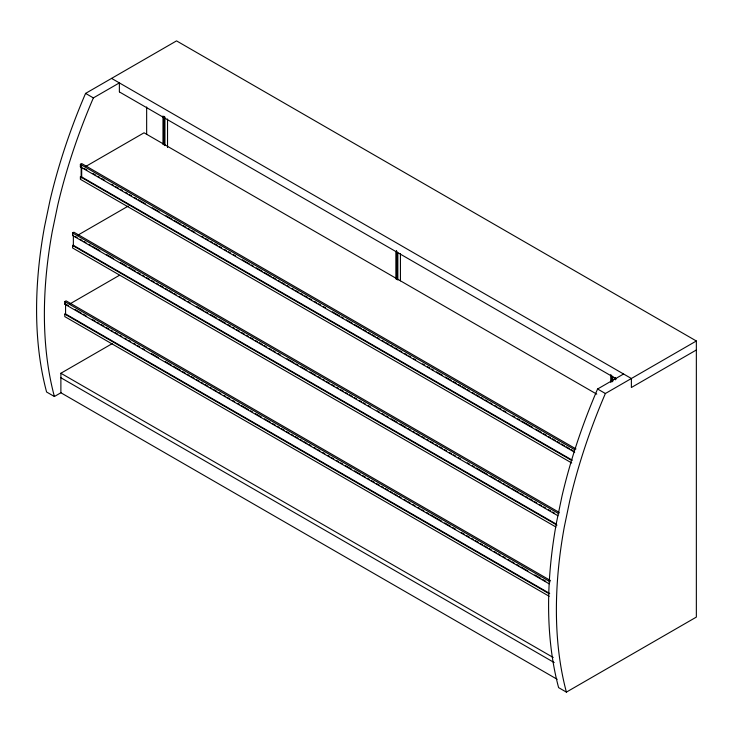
<?xml version="1.0" encoding="UTF-8"?>
<svg xmlns="http://www.w3.org/2000/svg" width="733" height="733" viewBox="0 0 733 733"><rect width="100%" height="100%" fill="white"/><g stroke="black" fill="none" stroke-linecap="round" stroke-linejoin="round"><path stroke-width="1.1" d="M61.279 392.531L54.389 396.516L46.591 392.008A417.59 241.102 -60 0 1 44.502 226.781L50 200.448A417.59 241.102 -60 0 1 85.578 93.403L176.543 40.883L696.35 340.992L696.35 617.094L566.398 692.117L558.601 687.618A417.59 241.102 -60 0 1 556.512 522.391L562 496.058A417.59 241.102 -60 0 1 597.587 389.003L623.581 374.004M54.389 396.516A417.59 241.102 -60 0 1 52.3 231.289L57.797 204.956A417.59 241.102 -60 0 1 93.375 97.901L119.369 82.893L119.369 91.9M574.69 452.261L80.383 166.877L80.383 164.302L81.684 163.551L575.982 448.935M81.161 164.449L80.383 166.877M85.642 166.519L144.053 132.792L596.754 394.152M571.713 462.972L80.383 179.31L80.383 176.8L80.905 176.506L572.235 460.168M557.978 515.766L72.585 235.531L72.585 232.957L73.886 232.205L559.27 512.44M72.585 235.531L73.108 235.229M77.835 235.174L128.248 206.074M555.99 527.054L72.585 247.956L72.585 245.454L73.108 245.152L556.512 524.242M549.182 583.844L64.788 304.177L64.788 301.602L66.089 300.851L550.483 580.518M64.788 304.177L65.31 303.874M70.038 303.829L119.387 275.333M549.182 596.277L64.788 316.61L64.788 314.1L65.31 313.806L549.704 593.464M557.172 679.289L60.885 392.76L60.885 373.253L112.268 343.594M566.398 692.117A417.59 241.102 -60 0 1 564.309 526.89L569.798 500.557A417.59 241.102 -60 0 1 605.385 393.511L696.35 340.992M696.35 349.989L631.379 387.51L631.379 378.503L111.572 78.394M119.488 91.973L616.526 378.934M85.578 93.403L93.375 97.901M597.587 389.003L605.385 393.511M80.383 164.302L574.69 449.686M83.874 168.297L86.842 170.01M92.789 173.437L95.757 175.16M97.736 176.305L99.725 177.441M101.704 178.586L104.672 180.3M111.608 184.304L113.588 185.449M115.576 186.594L118.544 188.308M120.524 189.453L122.503 190.598M125.48 192.312L127.46 193.457M129.439 194.602L131.418 195.748M134.396 197.461L136.375 198.606M138.354 199.752L145.29 203.756M152.226 207.76L159.162 211.764M166.089 215.759L172.035 219.194M174.014 220.34L180.95 224.344M182.929 225.489L185.907 227.203M187.886 228.348L189.865 229.493M191.844 230.629L194.822 232.352M201.749 236.356L203.737 237.492M205.716 238.637L208.685 240.351M210.664 241.496L212.652 242.641M214.632 243.787L217.6 245.5M219.579 246.645L221.568 247.791M224.536 249.504L226.515 250.649M228.494 251.795L230.483 252.94M233.451 254.653L235.43 255.799M242.366 259.803L249.302 263.807M251.282 264.943L253.261 266.088M256.238 267.811L262.176 271.237M264.164 272.383L271.091 276.387M273.079 277.532L276.048 279.246M278.027 280.391L280.006 281.536M281.994 282.672L284.963 284.395M286.942 285.54L288.921 286.676M291.899 288.399L293.878 289.535M295.857 290.68L298.835 292.403M300.814 293.539L302.793 294.684M304.772 295.83L307.75 297.543M309.729 298.688L311.708 299.834M314.677 301.547L316.665 302.692M318.644 303.838L320.623 304.983M323.592 306.696L325.58 307.842M332.507 311.846L339.443 315.85M341.422 316.995L343.411 318.131M346.379 319.854L352.326 323.28M354.305 324.426L361.241 328.43M363.22 329.575L366.188 331.289M368.177 332.434L370.156 333.579M372.135 334.724L375.104 336.438M377.092 337.583L379.071 338.728M382.04 340.442L384.019 341.587M386.007 342.723L388.976 344.446M390.955 345.591L392.934 346.727M394.922 347.873L397.891 349.586M399.87 350.731L401.849 351.877M404.827 353.59L406.806 354.735M408.785 355.881L410.764 357.026M413.742 358.739L415.721 359.885M422.657 363.889L424.636 365.034M427.605 366.747L429.593 367.893M431.572 369.038L433.551 370.183M436.52 371.897L442.466 375.323M445.435 377.046L451.381 380.473M453.361 381.618L456.338 383.332M458.317 384.477L460.297 385.622M462.276 386.767L465.253 388.481M467.233 389.626L469.212 390.771M472.18 392.485L474.169 393.63M476.148 394.775L479.116 396.489M481.095 397.634L483.084 398.77M485.063 399.916L488.031 401.638M490.01 402.774L491.999 403.92M494.967 405.642L496.947 406.778M498.935 407.924L500.914 409.069M503.883 410.782L505.862 411.928M512.798 415.932L514.777 417.077M517.755 418.79L519.734 419.936M521.713 421.081L532.607 427.366M535.585 429.089L541.522 432.516M543.51 433.661L546.479 435.375M548.458 436.52L550.437 437.665M552.425 438.81L555.394 440.524M557.373 441.669L559.352 442.814M561.341 443.96L564.309 445.673M566.288 446.818L569.266 448.532M571.245 449.677L573.224 450.822M80.383 176.8L571.713 460.471M72.585 232.957L558.967 513.76M75.087 236.374L77.066 237.519M80.034 239.233L82.023 240.378M84.002 241.524L85.981 242.66M88.95 244.382L90.938 245.528M92.917 246.664L99.853 250.668M106.78 254.672L113.716 258.676M120.652 262.68L126.598 266.116M128.577 267.252L135.513 271.256M137.492 272.401L140.461 274.115M142.449 275.26L144.428 276.405M146.408 277.55L149.376 279.264M151.364 280.409L154.333 282.123M156.312 283.268L158.291 284.413M160.28 285.558L163.248 287.272M165.227 288.417L167.206 289.562M169.195 290.708L172.163 292.421M174.142 293.566L176.122 294.712M179.099 296.425L181.078 297.571M183.058 298.707L185.037 299.852M188.014 301.575L189.994 302.711M196.93 306.715L203.866 310.719M205.845 311.864L207.824 313.009M210.792 314.723L216.739 318.159M218.718 319.304L225.654 323.299M227.633 324.444L230.611 326.167M232.59 327.303L234.569 328.448M236.548 329.593L239.526 331.307M241.505 332.452L244.474 334.166M246.453 335.311L248.441 336.456M250.42 337.601L253.389 339.315M255.368 340.46L257.356 341.605M259.335 342.751L262.304 344.464M264.292 345.609L266.271 346.755M269.24 348.468L271.219 349.614M273.207 350.759L275.187 351.895M278.155 353.618L280.134 354.763M287.07 358.758L294.006 362.762M295.985 363.907L297.964 365.052M300.942 366.766L306.88 370.202M309.857 371.915L315.795 375.351M317.783 376.487L320.752 378.21M322.731 379.355L324.71 380.491M326.698 381.636L329.667 383.35M331.646 384.495L334.624 386.218M336.603 387.354L338.582 388.499M340.561 389.644L343.539 391.358M345.518 392.503L347.497 393.648M349.476 394.794L352.454 396.507M354.433 397.653L356.412 398.798M359.381 400.511L361.369 401.657M363.348 402.802L365.327 403.947M368.296 405.661L370.284 406.806M377.211 410.81L379.199 411.946M382.168 413.669L384.147 414.805M386.126 415.95L388.114 417.095M391.083 418.809L397.029 422.245M399.998 423.958L405.945 427.394M407.924 428.539L410.892 430.253M412.881 431.398L414.86 432.534M416.839 433.679L419.807 435.402M421.796 436.538L424.764 438.261M426.743 439.397L428.723 440.542M430.711 441.687L433.679 443.401M435.659 444.546L437.638 445.691M439.626 446.837L442.595 448.55M444.574 449.696L446.553 450.841M449.531 452.554L451.51 453.7M453.489 454.845L455.468 455.99M458.446 457.704L460.425 458.849M467.361 462.853L469.34 463.998M472.309 465.712L474.297 466.857M476.276 467.993L487.17 474.288M490.139 476.001L496.085 479.437M498.064 480.582L501.042 482.296M503.021 483.441L505 484.586M506.979 485.722L509.957 487.445M511.936 488.59L518.872 492.585M520.851 493.73L523.82 495.453M525.808 496.589L527.787 497.734M529.767 498.88L532.735 500.593M534.724 501.739L536.703 502.884M539.671 504.597L541.65 505.743M543.639 506.888L545.618 508.033M548.586 509.747L550.565 510.892M552.554 512.037L554.533 513.182M72.585 245.454L556.979 525.121M64.788 301.602L550.181 581.837M66.3 304.452L68.279 305.597M75.215 309.601L81.152 313.028M83.141 314.173L86.109 315.886M92.056 319.322L95.024 321.036M97.003 322.181L98.982 323.326M100.971 324.472L103.939 326.185M105.918 327.33L108.896 329.044M110.875 330.189L112.855 331.334M114.834 332.47L117.811 334.193M119.791 335.338L121.77 336.474M124.738 338.197L126.727 339.333M128.706 340.478L130.685 341.624M133.653 343.337L135.642 344.483M137.621 345.628L139.6 346.773M142.569 348.487L144.557 349.632M151.484 353.636L158.42 357.64M165.356 361.644L171.302 365.071M173.281 366.216L180.217 370.22M182.196 371.365L185.165 373.079M187.153 374.224L189.132 375.369M191.111 376.515L194.08 378.228M196.068 379.373L199.037 381.087M201.016 382.232L202.995 383.377M204.983 384.523L207.952 386.236M209.931 387.381L211.91 388.517M213.899 389.663L216.867 391.385M218.846 392.522L220.825 393.667M223.803 395.389L225.782 396.526M227.761 397.671L229.741 398.816M232.718 400.53L234.697 401.675M237.666 403.388L239.654 404.534M241.633 405.679L248.569 409.683M250.549 410.828L252.528 411.973M255.496 413.687L261.443 417.114M264.411 418.836L270.358 422.263M272.337 423.408L275.315 425.122M277.294 426.267L279.273 427.412M281.252 428.558L284.23 430.271M286.209 431.416L289.178 433.13M291.166 434.275L293.145 435.42M295.124 436.566L298.093 438.279M300.081 439.424L302.06 440.57M304.039 441.706L307.008 443.428M308.996 444.574L310.975 445.71M313.944 447.432L315.923 448.569M317.911 449.714L319.89 450.859M322.859 452.573L324.838 453.718M327.816 455.431L329.795 456.577M331.774 457.722L333.753 458.867M336.731 460.581L338.71 461.726M340.689 462.871L342.668 464.016M345.646 465.73L351.583 469.166M354.561 470.879L360.499 474.306M362.487 475.451L365.455 477.165M367.435 478.31L369.414 479.455M371.402 480.601L374.371 482.314M376.35 483.459L379.327 485.173M381.307 486.318L383.286 487.463M385.265 488.609L388.243 490.322M390.222 491.467L392.201 492.613M394.18 493.758L397.158 495.471M399.137 496.617L401.116 497.753M404.085 499.475L406.073 500.621M408.052 501.757L410.031 502.902M413 504.625L414.988 505.761M417.957 507.483L419.936 508.62M421.924 509.765L423.903 510.91M426.872 512.624L428.851 513.769M430.839 514.914L441.733 521.209M444.702 522.922L450.648 526.349M452.627 527.494L455.596 529.217M461.543 532.644L464.511 534.357M466.5 535.502L469.468 537.216M471.447 538.361L473.426 539.506M475.415 540.652L478.383 542.365M480.362 543.51L482.341 544.656M484.33 545.801L487.298 547.514M489.278 548.66L491.257 549.805M494.234 551.518L496.214 552.664M498.193 553.809L500.172 554.945M503.15 556.668L505.129 557.804M508.097 559.526L510.086 560.672M512.065 561.808L514.044 562.953M517.012 564.667L519.001 565.812M520.98 566.957L527.916 570.961M534.843 574.965L540.789 578.401M542.768 579.537L545.746 581.26M64.788 314.1L549.182 593.767M60.885 373.253L553.213 657.492M60.885 377.752L554.203 662.568M615.372 377.559L615.372 379.841M612.77 376.78L612.77 381.343M612.119 376.102L612.119 381.829M611.478 375.727L611.478 381.453M610.827 374.517L610.827 382.498M400.429 253.471L400.429 280.849M397.836 252.683L397.836 280.07M397.185 252.005L397.185 279.475M396.535 250.484L396.535 279.099M395.884 251.566L395.884 278.943M167.536 119.003L167.536 147.525M164.934 117.078L164.934 145.61M164.284 116.4L164.284 145.015M163.633 117.17L163.633 144.639M162.983 115.961L162.983 144.483M146.655 106.954L146.655 134.331M81.684 166.767L81.684 177.487M81.161 166.574L81.161 177.194M80.905 176.506L80.905 178.403M73.364 235.229L73.364 245.848M65.567 303.874L65.567 314.494"/></g></svg>
